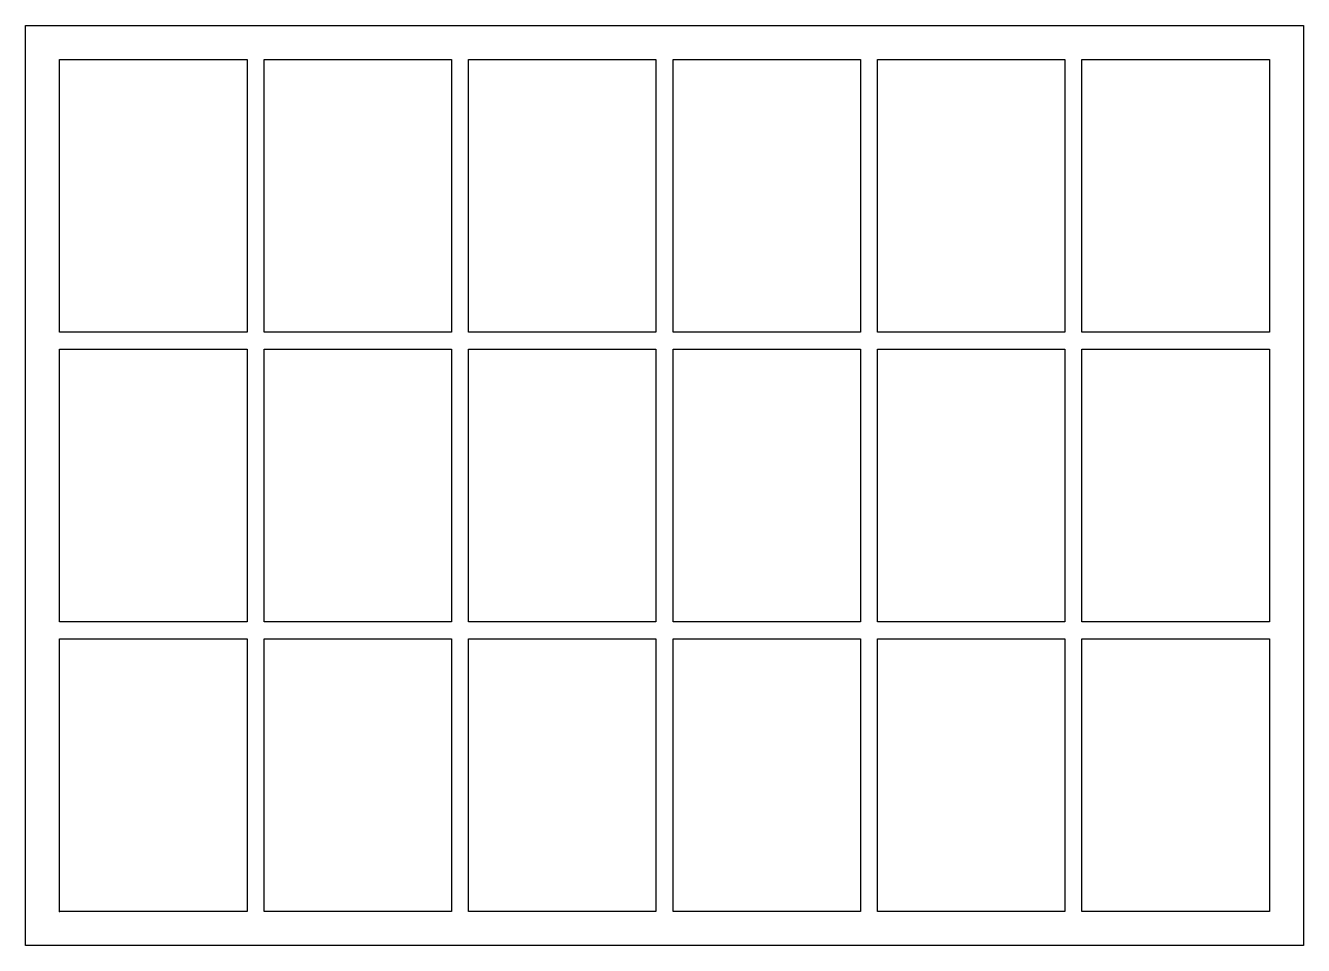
# Model space of a CAD drawing. Header units: centimetres. Extents: x -1 to 36.5, y -1 to 26.
import ezdxf

# ---------------------------------------------------------------- set-up
doc = ezdxf.new("R2010")
doc.units = ezdxf.units.CM
doc.header["$MEASUREMENT"] = 0
doc.layers.add('Base v1dRAW v1_Sketch1', color=7, linetype='Continuous')

msp = doc.modelspace()

# ---------------------------------------------------------------- linework, layer by layer
at = {"layer": 'Base v1dRAW v1_Sketch1'}
for p, q in [((-1, 26), (-0.5, 26)), ((-1, -1), (-1, 26)), ((-0.5, 26), (36.5, 26)), ((36.5, 26), (36.5, -1)), ((0, 17), (0, 25)), ((0, 25), (5.5, 25)), ((5.5, 25), (5.5, 17)), ((6, 17), (6, 25)), ((6, 25), (11.5, 25)), ((11.5, 25), (11.5, 17)), ((12, 25), (17.5, 25)), ((12, 17), (12, 25)), ((12, 25), (17.5, 25)), ((12, 17), (12, 25)), ((17.5, 25), (17.5, 17)), ((17.5, 25), (17.5, 17)), ((18, 17), (18, 25)), ((18, 25), (23.5, 25)), ((23.5, 25), (23.5, 17)), ((24, 25), (29.5, 25)), ((24, 17), (24, 25)), ((24, 17), (24, 25)), ((24, 25), (29.5, 25)), ((29.5, 25), (29.5, 17)), ((29.5, 25), (29.5, 17)), ((30, 25), (35.5, 25)), ((30, 17), (30, 25)), ((35.5, 25), (35.5, 17)), ((5.5, 17), (0, 17)), ((11.5, 17), (6, 17)), ((17.5, 17), (12, 17)), ((17.5, 17), (12, 17)), ((23.5, 17), (18, 17)), ((29.5, 17), (24, 17)), ((29.5, 17), (24, 17)), ((35.5, 17), (30, 17)), ((0, 16.5), (5.5, 16.5)), ((0, 8.5), (0, 16.5)), ((5.5, 16.5), (5.5, 8.5)), ((6, 8.5), (6, 16.5)), ((6, 16.5), (11.5, 16.5)), ((11.5, 16.5), (11.5, 8.5)), ((12, 16.5), (17.5, 16.5)), ((12, 8.5), (12, 16.5)), ((12, 16.5), (17.5, 16.5)), ((12, 8.5), (12, 16.5)), ((17.5, 16.5), (17.5, 8.5)), ((17.5, 16.5), (17.5, 8.5)), ((18, 8.5), (18, 16.5)), ((18, 16.5), (23.5, 16.5)), ((23.5, 16.5), (23.5, 8.5)), ((24, 16.5), (29.5, 16.5)), ((24, 8.5), (24, 16.5)), ((24, 16.5), (29.5, 16.5)), ((24, 8.5), (24, 16.5)), ((29.5, 16.5), (29.5, 8.5)), ((29.5, 16.5), (29.5, 8.5)), ((30, 8.5), (30, 16.5)), ((30, 16.5), (35.5, 16.5)), ((35.5, 16.5), (35.5, 8.5)), ((5.5, 8.5), (0, 8.5)), ((11.5, 8.5), (6, 8.5)), ((17.5, 8.5), (12, 8.5)), ((17.5, 8.5), (12, 8.5)), ((23.5, 8.5), (18, 8.5)), ((29.5, 8.5), (24, 8.5)), ((29.5, 8.5), (24, 8.5)), ((35.5, 8.5), (30, 8.5)), ((0, 0), (0, 8)), ((0, 8), (5.5, 8)), ((5.5, 8), (5.5, 0)), ((6, 0), (6, 8)), ((6, 8), (11.5, 8)), ((11.5, 8), (11.5, 0)), ((12, 8), (17.5, 8)), ((12, 0), (12, 8)), ((17.5, 8), (17.5, 0)), ((18, 0), (18, 8)), ((18, 8), (23.5, 8)), ((23.5, 8), (23.5, 0)), ((24, 8), (29.5, 8)), ((24, 0), (24, 8)), ((29.5, 8), (29.5, 0)), ((30, 0), (30, 8)), ((30, 8), (35.5, 8)), ((35.5, 8), (35.5, 0)), ((5.5, 0), (0, 0)), ((11.5, 0), (6, 0)), ((17.5, 0), (12, 0)), ((23.5, 0), (18, 0)), ((29.5, 0), (24, 0)), ((35.5, 0), (30, 0)), ((36.5, -1), (-1, -1))]:
    msp.add_line(p, q, dxfattribs=at)
msp.add_point((0, 0), dxfattribs=at)

doc.saveas('drawing.dxf')
